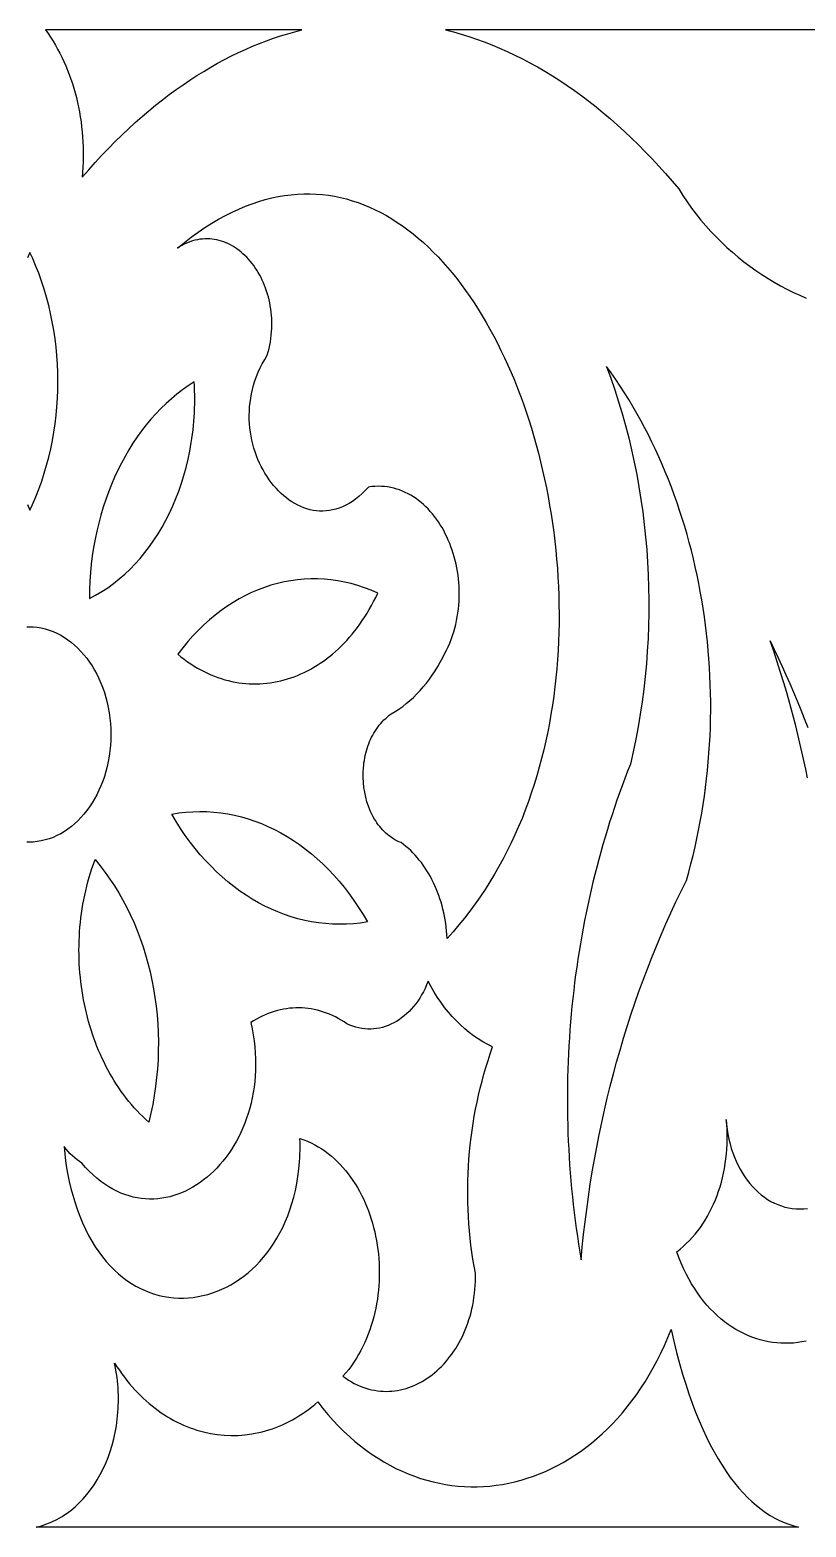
# Model space of a CAD drawing. Extents: x -1145 to -490, y -328 to 327.
# Drawn here: x -817.8 to -776.2, y 201.7 to 281.9 of the extents above; entities that cross this region are included whole.
import ezdxf

# ---------------------------------------------------------------- set-up
doc = ezdxf.new("R2010")
doc.units = 0
doc.layers.add('LAYER_1', color=18, linetype='CONTINUOUS')

msp = doc.modelspace()

# ---------------------------------------------------------------- linework, layer by layer
at = {"layer": 'LAYER_1'}
for points in [[(-803.202, 281.901), (-816.932, 281.901), (-816.792, 281.706), (-816.656, 281.507), (-816.525, 281.303), (-816.399, 281.094), (-816.278, 280.88), (-816.161, 280.662), (-816.05, 280.44), (-815.943, 280.214), (-815.842, 279.983), (-815.745, 279.75), (-815.654, 279.512), (-815.567, 279.272), (-815.486, 279.028), (-815.41, 278.781), (-815.339, 278.531), (-815.273, 278.278), (-815.213, 278.023), (-815.158, 277.766), (-815.108, 277.507), (-815.064, 277.245), (-815.025, 276.982), (-814.992, 276.717), (-814.964, 276.45), (-814.941, 276.183), (-814.925, 275.914), (-814.913, 275.644), (-814.908, 275.373), (-814.908, 275.101), (-814.914, 274.83), (-814.925, 274.557), (-814.943, 274.285), (-814.966, 274.013), (-814.615, 274.414), (-814.263, 274.805), (-813.909, 275.186), (-813.553, 275.557), (-813.196, 275.917), (-812.838, 276.267), (-812.479, 276.607), (-812.118, 276.936), (-811.756, 277.256), (-811.393, 277.566), (-811.029, 277.865), (-810.664, 278.155), (-810.298, 278.434), (-809.93, 278.704), (-809.562, 278.964), (-809.193, 279.214), (-808.823, 279.454), (-808.452, 279.684), (-808.081, 279.905), (-807.708, 280.116), (-807.335, 280.317), (-806.962, 280.509), (-806.588, 280.69), (-806.213, 280.863), (-805.838, 281.026), (-805.462, 281.179), (-805.086, 281.323), (-804.71, 281.457), (-804.333, 281.582), (-803.956, 281.698), (-803.579, 281.804)], [(-809.862, 270.208), (-809.491, 270.509), (-809.121, 270.793), (-808.753, 271.059), (-808.386, 271.308), (-808.02, 271.54), (-807.656, 271.755), (-807.294, 271.954), (-806.934, 272.137), (-806.575, 272.303), (-806.218, 272.453), (-805.863, 272.587), (-805.51, 272.706), (-805.159, 272.81), (-804.81, 272.898), (-804.463, 272.972), (-804.119, 273.03), (-803.777, 273.074), (-803.437, 273.104), (-803.099, 273.119), (-802.764, 273.12), (-802.432, 273.108), (-802.102, 273.082), (-801.775, 273.042), (-801.451, 272.989), (-801.129, 272.924), (-800.811, 272.845), (-800.495, 272.754), (-800.182, 272.65), (-799.873, 272.534), (-799.566, 272.406), (-799.263, 272.266), (-798.963, 272.115), (-798.667, 271.952), (-798.373, 271.778), (-798.084, 271.593), (-797.798, 271.397), (-797.515, 271.19), (-797.236, 270.973), (-796.961, 270.745), (-796.69, 270.507), (-796.422, 270.26), (-796.159, 270.003), (-795.899, 269.736), (-795.644, 269.46), (-795.392, 269.175), (-795.145, 268.881), (-794.902, 268.579), (-794.664, 268.268), (-794.429, 267.948), (-794.2, 267.621), (-793.975, 267.285), (-793.754, 266.942), (-793.538, 266.591), (-793.327, 266.233), (-793.12, 265.868), (-792.919, 265.496), (-792.722, 265.117), (-792.531, 264.732), (-792.344, 264.34), (-792.163, 263.942), (-791.986, 263.538), (-791.815, 263.129), (-791.649, 262.714), (-791.489, 262.293), (-791.334, 261.868), (-791.185, 261.437), (-791.041, 261.002), (-790.903, 260.562), (-790.77, 260.117), (-790.644, 259.669), (-790.523, 259.216), (-790.408, 258.76), (-790.299, 258.3), (-790.196, 257.837), (-790.099, 257.37), (-790.008, 256.901), (-789.924, 256.428), (-789.846, 255.954), (-789.774, 255.476), (-789.709, 254.997), (-789.65, 254.515), (-789.597, 254.032), (-789.552, 253.547), (-789.513, 253.06), (-789.481, 252.573), (-789.455, 252.084), (-789.437, 251.594), (-789.425, 251.104), (-789.421, 250.614), (-789.423, 250.123), (-789.433, 249.632), (-789.45, 249.141), (-789.474, 248.65), (-789.506, 248.161), (-789.545, 247.671), (-789.591, 247.183), (-789.645, 246.696), (-789.707, 246.21), (-789.776, 245.726), (-789.853, 245.243), (-789.938, 244.763), (-790.031, 244.284), (-790.131, 243.808), (-790.24, 243.334), (-790.357, 242.863), (-790.481, 242.395), (-790.615, 241.93), (-790.756, 241.468), (-790.906, 241.01), (-791.064, 240.555), (-791.23, 240.104), (-791.405, 239.657), (-791.589, 239.215), (-791.781, 238.777), (-791.982, 238.344), (-792.192, 237.915), (-792.411, 237.492), (-792.639, 237.074), (-792.875, 236.661), (-793.121, 236.254), (-793.376, 235.853), (-793.64, 235.458), (-793.913, 235.069), (-794.196, 234.687), (-794.488, 234.311), (-794.789, 233.942), (-795.1, 233.58), (-795.42, 233.225), (-795.431, 233.426), (-795.447, 233.626), (-795.468, 233.825), (-795.494, 234.021), (-795.524, 234.217), (-795.558, 234.41), (-795.598, 234.601), (-795.642, 234.79), (-795.69, 234.977), (-795.742, 235.161), (-795.799, 235.343), (-795.86, 235.522), (-795.926, 235.698), (-795.995, 235.872), (-796.069, 236.042), (-796.147, 236.21), (-796.228, 236.374), (-796.314, 236.535), (-796.403, 236.692), (-796.496, 236.845), (-796.593, 236.995), (-796.693, 237.141), (-796.797, 237.283), (-796.905, 237.42), (-797.016, 237.554), (-797.13, 237.682), (-797.248, 237.807), (-797.369, 237.927), (-797.493, 238.042), (-797.62, 238.152), (-797.751, 238.257), (-797.884, 238.357), (-797.997, 238.404), (-798.106, 238.457), (-798.213, 238.514), (-798.316, 238.576), (-798.416, 238.643), (-798.513, 238.713), (-798.607, 238.788), (-798.698, 238.866), (-798.785, 238.949), (-798.869, 239.035), (-798.951, 239.124), (-799.029, 239.217), (-799.103, 239.314), (-799.175, 239.413), (-799.243, 239.516), (-799.308, 239.621), (-799.37, 239.729), (-799.428, 239.839), (-799.536, 240.067), (-799.63, 240.304), (-799.711, 240.548), (-799.778, 240.798), (-799.832, 241.054), (-799.873, 241.313), (-799.899, 241.576), (-799.913, 241.84), (-799.912, 242.105), (-799.898, 242.37), (-799.885, 242.501), (-799.869, 242.633), (-799.85, 242.763), (-799.827, 242.893), (-799.8, 243.022), (-799.77, 243.149), (-799.737, 243.276), (-799.7, 243.401), (-799.659, 243.524), (-799.615, 243.646), (-799.567, 243.766), (-799.515, 243.884), (-799.46, 244), (-799.401, 244.114), (-799.339, 244.226), (-799.273, 244.335), (-799.203, 244.441), (-799.13, 244.544), (-799.053, 244.645), (-798.972, 244.743), (-798.888, 244.837), (-798.8, 244.928), (-798.708, 245.015), (-798.612, 245.099), (-798.513, 245.179), (-798.41, 245.256), (-798.202, 245.38), (-797.997, 245.514), (-797.797, 245.658), (-797.602, 245.81), (-797.41, 245.971), (-797.224, 246.141), (-797.042, 246.32), (-796.865, 246.507), (-796.694, 246.701), (-796.528, 246.904), (-796.367, 247.115), (-796.212, 247.333), (-796.063, 247.559), (-795.92, 247.792), (-795.783, 248.031), (-795.652, 248.278), (-795.548, 248.468), (-795.45, 248.66), (-795.359, 248.854), (-795.275, 249.05), (-795.198, 249.247), (-795.127, 249.446), (-795.063, 249.647), (-795.006, 249.848), (-794.954, 250.051), (-794.909, 250.254), (-794.871, 250.459), (-794.838, 250.663), (-794.811, 250.868), (-794.791, 251.073), (-794.776, 251.278), (-794.767, 251.482), (-794.764, 251.686), (-794.767, 251.889), (-794.775, 252.092), (-794.788, 252.294), (-794.807, 252.494), (-794.832, 252.693), (-794.861, 252.89), (-794.896, 253.086), (-794.936, 253.28), (-794.981, 253.472), (-795.031, 253.661), (-795.086, 253.848), (-795.146, 254.032), (-795.21, 254.214), (-795.279, 254.392), (-795.352, 254.568), (-795.43, 254.74), (-795.513, 254.908), (-795.599, 255.073), (-795.69, 255.233), (-795.785, 255.39), (-795.884, 255.542), (-795.988, 255.69), (-796.095, 255.834), (-796.206, 255.972), (-796.32, 256.106), (-796.439, 256.234), (-796.561, 256.357), (-796.686, 256.474), (-796.815, 256.586), (-796.947, 256.692), (-797.083, 256.791), (-797.222, 256.885), (-797.364, 256.972), (-797.509, 257.052), (-797.656, 257.125), (-797.807, 257.192), (-797.961, 257.251), (-798.117, 257.303), (-798.276, 257.348), (-798.438, 257.384), (-798.602, 257.413), (-798.769, 257.434), (-798.937, 257.446), (-799.109, 257.45), (-799.282, 257.446), (-799.457, 257.432), (-799.635, 257.41), (-799.803, 257.227), (-799.973, 257.059), (-800.145, 256.906), (-800.318, 256.768), (-800.492, 256.643), (-800.668, 256.533), (-800.843, 256.436), (-801.019, 256.353), (-801.196, 256.283), (-801.372, 256.225), (-801.549, 256.18), (-801.725, 256.148), (-801.9, 256.127), (-802.074, 256.118), (-802.248, 256.121), (-802.42, 256.134), (-802.591, 256.159), (-802.76, 256.194), (-802.927, 256.24), (-803.092, 256.295), (-803.255, 256.36), (-803.415, 256.435), (-803.573, 256.519), (-803.727, 256.612), (-803.879, 256.714), (-804.027, 256.823), (-804.171, 256.942), (-804.312, 257.067), (-804.448, 257.201), (-804.581, 257.341), (-804.709, 257.489), (-804.832, 257.644), (-804.951, 257.804), (-805.064, 257.971), (-805.172, 258.144), (-805.275, 258.323), (-805.372, 258.506), (-805.463, 258.695), (-805.547, 258.889), (-805.626, 259.087), (-805.698, 259.289), (-805.763, 259.496), (-805.821, 259.705), (-805.872, 259.919), (-805.915, 260.135), (-805.951, 260.354), (-805.979, 260.576), (-805.999, 260.8), (-806.011, 261.026), (-806.014, 261.254), (-806.009, 261.483), (-805.994, 261.714), (-805.971, 261.945), (-805.938, 262.177), (-805.896, 262.409), (-805.843, 262.641), (-805.781, 262.873), (-805.709, 263.105), (-805.626, 263.336), (-805.533, 263.565), (-805.429, 263.794), (-805.314, 264.02), (-805.187, 264.245), (-805.049, 264.468), (-804.999, 264.651), (-804.954, 264.833), (-804.915, 265.015), (-804.883, 265.196), (-804.856, 265.377), (-804.835, 265.556), (-804.82, 265.735), (-804.81, 265.912), (-804.805, 266.088), (-804.806, 266.263), (-804.812, 266.436), (-804.823, 266.608), (-804.839, 266.777), (-804.86, 266.945), (-804.886, 267.111), (-804.917, 267.275), (-804.952, 267.437), (-804.991, 267.596), (-805.035, 267.752), (-805.083, 267.906), (-805.136, 268.058), (-805.192, 268.206), (-805.253, 268.351), (-805.317, 268.494), (-805.385, 268.633), (-805.456, 268.768), (-805.532, 268.901), (-805.61, 269.029), (-805.692, 269.154), (-805.778, 269.275), (-805.866, 269.392), (-805.957, 269.505), (-806.052, 269.613), (-806.149, 269.718), (-806.249, 269.817), (-806.351, 269.913), (-806.456, 270.003), (-806.563, 270.089), (-806.673, 270.169), (-806.785, 270.245), (-806.899, 270.315), (-807.015, 270.38), (-807.133, 270.44), (-807.253, 270.494), (-807.374, 270.542), (-807.497, 270.584), (-807.621, 270.621), (-807.747, 270.651), (-807.874, 270.675), (-808.002, 270.693), (-808.132, 270.704), (-808.262, 270.709), (-808.393, 270.707), (-808.525, 270.698), (-808.657, 270.683), (-808.79, 270.66), (-808.924, 270.63), (-809.058, 270.593), (-809.192, 270.548), (-809.326, 270.495), (-809.46, 270.435), (-809.594, 270.368), (-809.728, 270.292)], [(-786.874, 263.872), (-786.647, 263.247), (-786.432, 262.618), (-786.229, 261.983), (-786.038, 261.342), (-785.859, 260.698), (-785.692, 260.049), (-785.536, 259.395), (-785.393, 258.738), (-785.262, 258.078), (-785.143, 257.414), (-785.035, 256.747), (-784.94, 256.077), (-784.857, 255.405), (-784.786, 254.731), (-784.727, 254.055), (-784.681, 253.378), (-784.646, 252.699), (-784.624, 252.02), (-784.613, 251.339), (-784.615, 250.658), (-784.629, 249.978), (-784.656, 249.297), (-784.694, 248.617), (-784.745, 247.937), (-784.808, 247.259), (-784.884, 246.582), (-784.972, 245.906), (-785.072, 245.232), (-785.184, 244.561), (-785.309, 243.892), (-785.446, 243.226), (-785.596, 242.563), (-785.747, 242.179), (-785.895, 241.794), (-786.04, 241.407), (-786.181, 241.019), (-786.319, 240.628), (-786.453, 240.236), (-786.584, 239.843), (-786.711, 239.447), (-786.835, 239.051), (-786.956, 238.652), (-787.073, 238.253), (-787.187, 237.852), (-787.297, 237.449), (-787.404, 237.045), (-787.507, 236.64), (-787.607, 236.234), (-787.703, 235.826), (-787.796, 235.417), (-787.885, 235.007), (-787.971, 234.596), (-788.053, 234.184), (-788.132, 233.77), (-788.207, 233.356), (-788.279, 232.941), (-788.348, 232.525), (-788.412, 232.108), (-788.474, 231.69), (-788.532, 231.271), (-788.586, 230.852), (-788.637, 230.432), (-788.684, 230.011), (-788.728, 229.59), (-788.768, 229.168), (-788.804, 228.745), (-788.837, 228.322), (-788.867, 227.898), (-788.893, 227.474), (-788.915, 227.05), (-788.934, 226.625), (-788.95, 226.199), (-788.961, 225.774), (-788.969, 225.348), (-788.974, 224.922), (-788.975, 224.496), (-788.973, 224.07), (-788.966, 223.643), (-788.957, 223.217), (-788.943, 222.79), (-788.926, 222.364), (-788.906, 221.938), (-788.882, 221.511), (-788.854, 221.085), (-788.822, 220.659), (-788.787, 220.233), (-788.749, 219.808), (-788.707, 219.382), (-788.661, 218.958), (-788.611, 218.533), (-788.558, 218.109), (-788.501, 217.685), (-788.441, 217.262), (-788.377, 216.839), (-788.309, 216.417), (-788.238, 215.996), (-788.175, 216.676), (-788.104, 217.355), (-788.026, 218.031), (-787.941, 218.706), (-787.848, 219.378), (-787.747, 220.048), (-787.639, 220.716), (-787.524, 221.381), (-787.401, 222.044), (-787.271, 222.704), (-787.133, 223.361), (-786.988, 224.015), (-786.836, 224.666), (-786.677, 225.314), (-786.51, 225.959), (-786.336, 226.601), (-786.155, 227.239), (-785.967, 227.874), (-785.772, 228.505), (-785.57, 229.132), (-785.36, 229.755), (-785.144, 230.375), (-784.92, 230.99), (-784.69, 231.601), (-784.453, 232.208), (-784.208, 232.811), (-783.957, 233.409), (-783.699, 234.002), (-783.435, 234.591), (-783.163, 235.175), (-782.885, 235.754), (-782.6, 236.328), (-782.474, 236.774), (-782.356, 237.222), (-782.243, 237.671), (-782.137, 238.122), (-782.038, 238.574), (-781.945, 239.027), (-781.858, 239.482), (-781.778, 239.937), (-781.703, 240.394), (-781.636, 240.851), (-781.574, 241.309), (-781.519, 241.768), (-781.47, 242.227), (-781.427, 242.687), (-781.39, 243.147), (-781.36, 243.607), (-781.336, 244.067), (-781.318, 244.527), (-781.306, 244.988), (-781.3, 245.448), (-781.3, 245.907), (-781.307, 246.366), (-781.319, 246.825), (-781.338, 247.283), (-781.363, 247.74), (-781.393, 248.197), (-781.43, 248.652), (-781.473, 249.107), (-781.522, 249.56), (-781.576, 250.012), (-781.637, 250.463), (-781.704, 250.912), (-781.776, 251.359), (-781.855, 251.805), (-781.939, 252.249), (-782.029, 252.692), (-782.125, 253.132), (-782.227, 253.57), (-782.335, 254.006), (-782.449, 254.439), (-782.568, 254.87), (-782.693, 255.299), (-782.824, 255.725), (-782.961, 256.148), (-783.103, 256.568), (-783.251, 256.985), (-783.405, 257.4), (-783.564, 257.811), (-783.729, 258.219), (-783.9, 258.623), (-784.076, 259.024), (-784.258, 259.421), (-784.446, 259.815), (-784.639, 260.205), (-784.838, 260.591), (-785.042, 260.973), (-785.252, 261.351), (-785.467, 261.724), (-785.688, 262.094), (-785.915, 262.459), (-786.146, 262.819), (-786.384, 263.175), (-786.626, 263.525)], [(-808.961, 263.046), (-809.279, 262.841), (-809.589, 262.622), (-809.891, 262.39), (-810.186, 262.144), (-810.473, 261.886), (-810.752, 261.616), (-811.022, 261.333), (-811.284, 261.039), (-811.538, 260.734), (-811.782, 260.418), (-812.018, 260.092), (-812.244, 259.755), (-812.461, 259.408), (-812.669, 259.052), (-812.866, 258.687), (-813.054, 258.313), (-813.232, 257.931), (-813.4, 257.541), (-813.557, 257.143), (-813.704, 256.738), (-813.84, 256.326), (-813.966, 255.907), (-814.08, 255.482), (-814.183, 255.051), (-814.274, 254.615), (-814.354, 254.173), (-814.422, 253.727), (-814.478, 253.277), (-814.522, 252.822), (-814.554, 252.363), (-814.574, 251.902), (-814.58, 251.437), (-814.243, 251.613), (-813.915, 251.806), (-813.594, 252.016), (-813.282, 252.241), (-812.979, 252.482), (-812.685, 252.738), (-812.401, 253.007), (-812.125, 253.291), (-811.86, 253.589), (-811.604, 253.899), (-811.359, 254.222), (-811.124, 254.557), (-810.899, 254.903), (-810.686, 255.261), (-810.483, 255.629), (-810.292, 256.007), (-810.112, 256.395), (-809.945, 256.792), (-809.789, 257.197), (-809.645, 257.611), (-809.514, 258.033), (-809.396, 258.462), (-809.29, 258.898), (-809.198, 259.34), (-809.157, 259.563), (-809.119, 259.787), (-809.085, 260.013), (-809.054, 260.241), (-809.026, 260.469), (-809.002, 260.699), (-808.982, 260.93), (-808.965, 261.161), (-808.952, 261.394), (-808.942, 261.628), (-808.936, 261.862), (-808.933, 262.098), (-808.935, 262.334), (-808.94, 262.571), (-808.949, 262.808)], [(-799.135, 251.722), (-799.488, 251.876), (-799.843, 252.014), (-800.2, 252.133), (-800.558, 252.235), (-800.917, 252.32), (-801.278, 252.388), (-801.639, 252.439), (-802, 252.473), (-802.361, 252.49), (-802.721, 252.49), (-803.081, 252.473), (-803.439, 252.44), (-803.796, 252.39), (-804.151, 252.324), (-804.504, 252.242), (-804.854, 252.143), (-805.202, 252.029), (-805.546, 251.898), (-805.887, 251.752), (-806.224, 251.589), (-806.556, 251.412), (-806.885, 251.218), (-807.208, 251.009), (-807.526, 250.785), (-807.839, 250.546), (-808.146, 250.291), (-808.447, 250.022), (-808.741, 249.737), (-809.028, 249.438), (-809.308, 249.124), (-809.58, 248.795), (-809.845, 248.452), (-809.674, 248.312), (-809.501, 248.179), (-809.326, 248.052), (-809.15, 247.932), (-808.973, 247.818), (-808.794, 247.711), (-808.614, 247.611), (-808.433, 247.517), (-808.25, 247.429), (-808.067, 247.348), (-807.883, 247.273), (-807.698, 247.204), (-807.513, 247.142), (-807.326, 247.086), (-807.14, 247.036), (-806.952, 246.993), (-806.765, 246.955), (-806.577, 246.924), (-806.389, 246.899), (-806.201, 246.881), (-806.012, 246.868), (-805.824, 246.861), (-805.636, 246.861), (-805.449, 246.866), (-805.261, 246.878), (-805.074, 246.895), (-804.888, 246.919), (-804.702, 246.948), (-804.516, 246.983), (-804.332, 247.024), (-804.148, 247.071), (-803.966, 247.124), (-803.784, 247.182), (-803.603, 247.247), (-803.424, 247.317), (-803.246, 247.392), (-803.069, 247.474), (-802.894, 247.561), (-802.72, 247.654), (-802.548, 247.752), (-802.378, 247.856), (-802.209, 247.965), (-802.043, 248.08), (-801.878, 248.2), (-801.716, 248.326), (-801.555, 248.458), (-801.397, 248.594), (-801.241, 248.736), (-801.088, 248.884), (-800.937, 249.037), (-800.788, 249.195), (-800.643, 249.358), (-800.5, 249.527), (-800.36, 249.701), (-800.223, 249.88), (-800.089, 250.064), (-799.958, 250.254), (-799.83, 250.448), (-799.705, 250.648), (-799.584, 250.853), (-799.466, 251.062), (-799.352, 251.277), (-799.242, 251.497)], [(-799.68, 234.106), (-800.058, 234.049), (-800.436, 234.01), (-800.812, 233.986), (-801.188, 233.98), (-801.563, 233.99), (-801.936, 234.016), (-802.307, 234.058), (-802.676, 234.116), (-803.043, 234.19), (-803.407, 234.279), (-803.768, 234.384), (-804.126, 234.505), (-804.48, 234.64), (-804.83, 234.79), (-805.176, 234.956), (-805.518, 235.136), (-805.856, 235.33), (-806.188, 235.539), (-806.515, 235.762), (-806.837, 236), (-807.153, 236.251), (-807.463, 236.516), (-807.766, 236.794), (-808.063, 237.086), (-808.353, 237.391), (-808.636, 237.71), (-808.912, 238.041), (-809.179, 238.386), (-809.439, 238.743), (-809.69, 239.112), (-809.933, 239.494), (-810.167, 239.888), (-809.789, 239.947), (-809.411, 239.989), (-809.034, 240.014), (-808.657, 240.023), (-808.282, 240.015), (-807.909, 239.99), (-807.537, 239.949), (-807.168, 239.892), (-806.801, 239.819), (-806.437, 239.731), (-806.075, 239.627), (-805.717, 239.507), (-805.362, 239.372), (-805.012, 239.221), (-804.665, 239.056), (-804.323, 238.876), (-803.985, 238.681), (-803.653, 238.472), (-803.326, 238.249), (-803.004, 238.011), (-802.688, 237.759), (-802.378, 237.493), (-802.075, 237.214), (-801.778, 236.921), (-801.488, 236.614), (-801.206, 236.294), (-800.931, 235.961), (-800.664, 235.616), (-800.405, 235.257), (-800.155, 234.886), (-799.913, 234.502)], [(-814.276, 237.443), (-813.999, 237.109), (-813.732, 236.763), (-813.477, 236.406), (-813.233, 236.039), (-813.001, 235.661), (-812.78, 235.274), (-812.571, 234.878), (-812.373, 234.473), (-812.187, 234.06), (-812.014, 233.64), (-811.852, 233.212), (-811.702, 232.777), (-811.565, 232.336), (-811.439, 231.889), (-811.327, 231.437), (-811.226, 230.98), (-811.138, 230.519), (-811.063, 230.053), (-811.001, 229.584), (-810.952, 229.112), (-810.915, 228.638), (-810.892, 228.161), (-810.882, 227.682), (-810.885, 227.203), (-810.901, 226.723), (-810.931, 226.242), (-810.974, 225.762), (-811.031, 225.282), (-811.102, 224.804), (-811.186, 224.327), (-811.285, 223.852), (-811.397, 223.38), (-811.56, 223.526), (-811.719, 223.677), (-811.875, 223.832), (-812.027, 223.991), (-812.176, 224.154), (-812.322, 224.321), (-812.464, 224.491), (-812.602, 224.665), (-812.737, 224.843), (-812.869, 225.024), (-812.997, 225.209), (-813.122, 225.396), (-813.243, 225.587), (-813.36, 225.781), (-813.474, 225.979), (-813.585, 226.179), (-813.691, 226.381), (-813.794, 226.587), (-813.894, 226.795), (-813.99, 227.006), (-814.082, 227.219), (-814.17, 227.435), (-814.254, 227.653), (-814.335, 227.873), (-814.412, 228.095), (-814.485, 228.32), (-814.555, 228.546), (-814.62, 228.774), (-814.682, 229.004), (-814.74, 229.235), (-814.794, 229.468), (-814.844, 229.703), (-814.89, 229.938), (-814.933, 230.176), (-814.971, 230.414), (-815.005, 230.653), (-815.036, 230.894), (-815.062, 231.135), (-815.084, 231.378), (-815.102, 231.621), (-815.117, 231.864), (-815.127, 232.109), (-815.133, 232.353), (-815.134, 232.599), (-815.132, 232.844), (-815.126, 233.09), (-815.115, 233.335), (-815.1, 233.581), (-815.081, 233.827), (-815.058, 234.072), (-815.03, 234.318), (-814.998, 234.563), (-814.962, 234.807), (-814.922, 235.051), (-814.877, 235.295), (-814.828, 235.537), (-814.774, 235.779), (-814.717, 236.02), (-814.654, 236.26), (-814.588, 236.5), (-814.517, 236.737), (-814.441, 236.974), (-814.361, 237.209)], [(-796.439, 230.93), (-796.517, 230.735), (-796.6, 230.548), (-796.689, 230.367), (-796.784, 230.193), (-796.884, 230.026), (-796.989, 229.866), (-797.1, 229.714), (-797.215, 229.569), (-797.335, 229.431), (-797.458, 229.302), (-797.586, 229.18), (-797.718, 229.066), (-797.853, 228.961), (-797.992, 228.863), (-798.134, 228.774), (-798.278, 228.693), (-798.425, 228.621), (-798.575, 228.558), (-798.726, 228.503), (-798.88, 228.458), (-799.035, 228.421), (-799.192, 228.394), (-799.349, 228.376), (-799.508, 228.368), (-799.668, 228.369), (-799.827, 228.379), (-799.988, 228.4), (-800.148, 228.43), (-800.308, 228.471), (-800.467, 228.522), (-800.626, 228.583), (-800.784, 228.654), (-800.936, 228.755), (-801.089, 228.849), (-801.245, 228.937), (-801.401, 229.018), (-801.559, 229.093), (-801.718, 229.162), (-801.879, 229.224), (-802.04, 229.28), (-802.202, 229.33), (-802.366, 229.373), (-802.529, 229.41), (-802.694, 229.441), (-802.859, 229.465), (-803.024, 229.483), (-803.189, 229.495), (-803.355, 229.5), (-803.521, 229.498), (-803.686, 229.491), (-803.852, 229.477), (-804.017, 229.457), (-804.182, 229.43), (-804.346, 229.397), (-804.51, 229.357), (-804.673, 229.311), (-804.835, 229.259), (-804.996, 229.201), (-805.156, 229.136), (-805.315, 229.064), (-805.473, 228.986), (-805.629, 228.902), (-805.784, 228.812), (-805.937, 228.715), (-805.866, 228.384), (-805.806, 228.056), (-805.758, 227.731), (-805.722, 227.408), (-805.696, 227.089), (-805.681, 226.774), (-805.676, 226.462), (-805.682, 226.153), (-805.697, 225.849), (-805.723, 225.549), (-805.758, 225.254), (-805.802, 224.963), (-805.856, 224.677), (-805.918, 224.396), (-805.989, 224.12), (-806.068, 223.85), (-806.155, 223.585), (-806.25, 223.326), (-806.353, 223.073), (-806.463, 222.827), (-806.581, 222.587), (-806.705, 222.353), (-806.836, 222.126), (-806.973, 221.907), (-807.117, 221.694), (-807.266, 221.489), (-807.421, 221.292), (-807.582, 221.102), (-807.748, 220.921), (-807.918, 220.747), (-808.094, 220.583), (-808.274, 220.426), (-808.458, 220.279), (-808.647, 220.141), (-808.839, 220.011), (-809.035, 219.892), (-809.234, 219.782), (-809.436, 219.681), (-809.64, 219.591), (-809.848, 219.511), (-810.058, 219.442), (-810.27, 219.383), (-810.483, 219.335), (-810.699, 219.298), (-810.916, 219.272), (-811.134, 219.257), (-811.352, 219.255), (-811.572, 219.264), (-811.792, 219.285), (-812.012, 219.318), (-812.232, 219.364), (-812.452, 219.422), (-812.671, 219.493), (-812.89, 219.578), (-813.107, 219.675), (-813.323, 219.786), (-813.538, 219.911), (-813.751, 220.049), (-813.962, 220.201), (-814.171, 220.368), (-814.377, 220.549), (-814.581, 220.745), (-814.781, 220.955), (-814.979, 221.181), (-815.11, 221.268), (-815.238, 221.363), (-815.363, 221.464), (-815.484, 221.573), (-815.601, 221.688), (-815.715, 221.809), (-815.825, 221.937), (-815.931, 222.07), (-815.9, 221.689), (-815.857, 221.309), (-815.802, 220.933), (-815.736, 220.559), (-815.659, 220.19), (-815.57, 219.824), (-815.469, 219.464), (-815.358, 219.108), (-815.23, 218.715), (-815.091, 218.339), (-814.943, 217.979), (-814.786, 217.636), (-814.62, 217.308), (-814.446, 216.997), (-814.264, 216.701), (-814.074, 216.421), (-813.877, 216.157), (-813.673, 215.909), (-813.462, 215.675), (-813.246, 215.457), (-813.023, 215.255), (-812.796, 215.067), (-812.563, 214.895), (-812.326, 214.737), (-812.085, 214.594), (-811.84, 214.466), (-811.592, 214.352), (-811.341, 214.252), (-811.087, 214.167), (-810.832, 214.097), (-810.574, 214.04), (-810.315, 213.997), (-810.055, 213.969), (-809.794, 213.954), (-809.533, 213.952), (-809.273, 213.965), (-809.013, 213.99), (-808.753, 214.029), (-808.496, 214.082), (-808.24, 214.147), (-807.986, 214.225), (-807.734, 214.317), (-807.486, 214.421), (-807.241, 214.538), (-806.999, 214.667), (-806.762, 214.809), (-806.529, 214.963), (-806.3, 215.129), (-806.078, 215.308), (-805.86, 215.498), (-805.649, 215.701), (-805.444, 215.915), (-805.246, 216.141), (-805.056, 216.378), (-804.872, 216.627), (-804.697, 216.888), (-804.53, 217.159), (-804.372, 217.442), (-804.223, 217.736), (-804.084, 218.04), (-803.955, 218.356), (-803.836, 218.682), (-803.727, 219.019), (-803.63, 219.366), (-803.544, 219.724), (-803.47, 220.091), (-803.409, 220.469), (-803.36, 220.857), (-803.34, 221.055), (-803.324, 221.255), (-803.311, 221.458), (-803.302, 221.663), (-803.296, 221.871), (-803.293, 222.081), (-803.294, 222.293), (-803.299, 222.508), (-803.093, 222.434), (-802.892, 222.352), (-802.695, 222.262), (-802.504, 222.164), (-802.317, 222.058), (-802.135, 221.944), (-801.957, 221.823), (-801.785, 221.695), (-801.618, 221.56), (-801.455, 221.418), (-801.297, 221.27), (-801.145, 221.115), (-800.997, 220.954), (-800.855, 220.788), (-800.718, 220.615), (-800.585, 220.437), (-800.458, 220.254), (-800.337, 220.066), (-800.22, 219.874), (-800.109, 219.676), (-800.003, 219.474), (-799.902, 219.269), (-799.807, 219.059), (-799.718, 218.845), (-799.633, 218.628), (-799.555, 218.408), (-799.481, 218.185), (-799.414, 217.959), (-799.352, 217.73), (-799.296, 217.499), (-799.245, 217.265), (-799.2, 217.03), (-799.161, 216.793), (-799.127, 216.554), (-799.1, 216.314), (-799.078, 216.073), (-799.062, 215.832), (-799.052, 215.589), (-799.049, 215.346), (-799.051, 215.103), (-799.059, 214.859), (-799.073, 214.616), (-799.093, 214.374), (-799.12, 214.132), (-799.152, 213.891), (-799.191, 213.65), (-799.236, 213.412), (-799.288, 213.174), (-799.346, 212.939), (-799.41, 212.705), (-799.48, 212.474), (-799.557, 212.245), (-799.64, 212.018), (-799.73, 211.794), (-799.827, 211.574), (-799.929, 211.356), (-800.039, 211.142), (-800.155, 210.932), (-800.278, 210.725), (-800.408, 210.523), (-800.544, 210.325), (-800.687, 210.132), (-800.837, 209.943), (-800.994, 209.759), (-800.844, 209.653), (-800.693, 209.554), (-800.54, 209.463), (-800.387, 209.38), (-800.234, 209.305), (-800.079, 209.237), (-799.924, 209.177), (-799.769, 209.124), (-799.614, 209.078), (-799.458, 209.04), (-799.302, 209.008), (-799.146, 208.984), (-798.991, 208.966), (-798.836, 208.956), (-798.681, 208.952), (-798.526, 208.955), (-798.373, 208.965), (-798.22, 208.981), (-798.067, 209.003), (-797.916, 209.032), (-797.766, 209.067), (-797.617, 209.109), (-797.469, 209.156), (-797.323, 209.21), (-797.178, 209.269), (-797.035, 209.334), (-796.893, 209.405), (-796.754, 209.482), (-796.616, 209.564), (-796.48, 209.652), (-796.347, 209.745), (-796.216, 209.843), (-796.087, 209.947), (-795.961, 210.056), (-795.837, 210.169), (-795.716, 210.288), (-795.598, 210.412), (-795.483, 210.54), (-795.371, 210.674), (-795.263, 210.812), (-795.157, 210.954), (-795.055, 211.101), (-794.956, 211.252), (-794.862, 211.408), (-794.77, 211.567), (-794.683, 211.731), (-794.6, 211.899), (-794.52, 212.071), (-794.445, 212.247), (-794.375, 212.426), (-794.308, 212.609), (-794.246, 212.796), (-794.189, 212.986), (-794.137, 213.18), (-794.089, 213.377), (-794.047, 213.578), (-794.009, 213.781), (-793.977, 213.988), (-793.95, 214.197), (-793.929, 214.41), (-793.913, 214.625), (-793.902, 214.843), (-793.898, 215.064), (-793.899, 215.287), (-793.968, 215.66), (-794.031, 216.035), (-794.087, 216.411), (-794.138, 216.789), (-794.181, 217.169), (-794.219, 217.549), (-794.25, 217.931), (-794.275, 218.314), (-794.294, 218.698), (-794.306, 219.082), (-794.312, 219.467), (-794.311, 219.853), (-794.305, 220.238), (-794.291, 220.624), (-794.272, 221.01), (-794.246, 221.395), (-794.214, 221.78), (-794.176, 222.165), (-794.132, 222.548), (-794.081, 222.931), (-794.024, 223.313), (-793.96, 223.694), (-793.89, 224.074), (-793.814, 224.452), (-793.732, 224.828), (-793.643, 225.203), (-793.548, 225.576), (-793.447, 225.947), (-793.34, 226.315), (-793.226, 226.681), (-793.106, 227.045), (-792.979, 227.406), (-793.241, 227.537), (-793.498, 227.682), (-793.75, 227.839), (-793.996, 228.008), (-794.237, 228.19), (-794.471, 228.384), (-794.7, 228.59), (-794.922, 228.807), (-795.138, 229.036), (-795.347, 229.276), (-795.548, 229.526), (-795.742, 229.787), (-795.929, 230.058), (-796.107, 230.339), (-796.278, 230.63)], [(-783.414, 212.262), (-783.271, 211.636), (-783.122, 211.03), (-782.967, 210.446), (-782.806, 209.883), (-782.639, 209.339), (-782.466, 208.816), (-782.288, 208.314), (-782.105, 207.831), (-781.917, 207.367), (-781.723, 206.924), (-781.525, 206.499), (-781.322, 206.094), (-781.116, 205.707), (-780.904, 205.339), (-780.689, 204.99), (-780.47, 204.658), (-780.248, 204.345), (-780.022, 204.05), (-779.792, 203.773), (-779.56, 203.513), (-779.325, 203.27), (-779.087, 203.044), (-778.846, 202.835), (-778.603, 202.643), (-778.358, 202.467), (-778.111, 202.308), (-777.862, 202.165), (-777.612, 202.037), (-777.36, 201.925), (-777.107, 201.829), (-776.853, 201.748), (-776.598, 201.682), (-817.424, 201.682), (-817.138, 201.755), (-816.859, 201.846), (-816.587, 201.957), (-816.323, 202.085), (-816.066, 202.23), (-815.818, 202.392), (-815.577, 202.57), (-815.346, 202.764), (-815.123, 202.972), (-814.91, 203.195), (-814.706, 203.431), (-814.512, 203.68), (-814.329, 203.941), (-814.156, 204.215), (-813.994, 204.499), (-813.844, 204.795), (-813.705, 205.1), (-813.578, 205.414), (-813.463, 205.738), (-813.36, 206.069), (-813.271, 206.409), (-813.231, 206.581), (-813.194, 206.755), (-813.161, 206.93), (-813.132, 207.107), (-813.105, 207.286), (-813.083, 207.466), (-813.063, 207.647), (-813.048, 207.829), (-813.036, 208.013), (-813.027, 208.198), (-813.023, 208.383), (-813.022, 208.57), (-813.025, 208.757), (-813.031, 208.945), (-813.042, 209.134), (-813.056, 209.323), (-813.075, 209.513), (-813.097, 209.704), (-813.123, 209.895), (-813.154, 210.086), (-813.188, 210.277), (-813.227, 210.469), (-813.101, 210.272), (-812.972, 210.081), (-812.839, 209.894), (-812.705, 209.712), (-812.567, 209.535), (-812.427, 209.364), (-812.284, 209.197), (-812.138, 209.035), (-811.99, 208.879), (-811.84, 208.727), (-811.688, 208.581), (-811.533, 208.44), (-811.376, 208.303), (-811.217, 208.172), (-811.056, 208.046), (-810.894, 207.926), (-810.729, 207.81), (-810.563, 207.699), (-810.395, 207.594), (-810.225, 207.494), (-810.054, 207.399), (-809.881, 207.309), (-809.707, 207.225), (-809.532, 207.145), (-809.356, 207.071), (-809.178, 207.002), (-809, 206.939), (-808.82, 206.881), (-808.458, 206.78), (-808.093, 206.7), (-807.726, 206.642), (-807.357, 206.605), (-806.987, 206.59), (-806.616, 206.596), (-806.245, 206.624), (-805.875, 206.673), (-805.691, 206.706), (-805.507, 206.745), (-805.323, 206.789), (-805.14, 206.838), (-804.957, 206.893), (-804.775, 206.953), (-804.594, 207.019), (-804.414, 207.091), (-804.235, 207.168), (-804.056, 207.25), (-803.879, 207.338), (-803.703, 207.432), (-803.528, 207.531), (-803.355, 207.636), (-803.183, 207.747), (-803.012, 207.863), (-802.843, 207.985), (-802.676, 208.112), (-802.51, 208.245), (-802.346, 208.384), (-802.076, 208.041), (-801.801, 207.712), (-801.521, 207.397), (-801.235, 207.095), (-800.945, 206.807), (-800.651, 206.533), (-800.351, 206.273), (-800.048, 206.026), (-799.741, 205.792), (-799.43, 205.572), (-799.116, 205.366), (-798.798, 205.172), (-798.478, 204.992), (-798.155, 204.826), (-797.829, 204.672), (-797.5, 204.532), (-797.17, 204.404), (-796.838, 204.29), (-796.504, 204.189), (-796.169, 204.1), (-795.833, 204.025), (-795.495, 203.962), (-795.157, 203.912), (-794.818, 203.875), (-794.479, 203.851), (-794.14, 203.839), (-793.801, 203.84), (-793.463, 203.853), (-793.125, 203.879), (-792.787, 203.918), (-792.451, 203.968), (-792.116, 204.031), (-791.783, 204.107), (-791.451, 204.194), (-791.122, 204.294), (-790.794, 204.406), (-790.469, 204.53), (-790.146, 204.666), (-789.827, 204.814), (-789.51, 204.974), (-789.197, 205.146), (-788.887, 205.329), (-788.581, 205.525), (-788.278, 205.732), (-787.98, 205.951), (-787.687, 206.181), (-787.398, 206.423), (-787.114, 206.677), (-786.835, 206.942), (-786.561, 207.218), (-786.293, 207.506), (-786.031, 207.806), (-785.775, 208.116), (-785.524, 208.438), (-785.281, 208.771), (-785.044, 209.115), (-784.813, 209.47), (-784.59, 209.836), (-784.375, 210.213), (-784.166, 210.601), (-783.966, 211), (-783.774, 211.41), (-783.59, 211.831)]]:
    msp.add_lwpolyline(points, close=True, dxfattribs=at)
for points in [[(-769.714, 281.902), (-795.499, 281.902), (-795.082, 281.795), (-794.666, 281.678), (-794.251, 281.549), (-793.837, 281.411), (-793.425, 281.261), (-793.014, 281.101), (-792.604, 280.93), (-792.196, 280.749), (-791.79, 280.557), (-791.384, 280.355), (-790.981, 280.143), (-790.579, 279.92), (-790.179, 279.687), (-789.781, 279.444), (-789.385, 279.191), (-788.99, 278.927), (-788.598, 278.654), (-788.208, 278.37), (-787.82, 278.077), (-787.434, 277.774), (-787.05, 277.461), (-786.669, 277.138), (-786.29, 276.805), (-785.914, 276.463), (-785.54, 276.111), (-785.169, 275.749), (-784.8, 275.378), (-784.434, 274.997), (-784.071, 274.607), (-783.711, 274.208), (-783.354, 273.799), (-783, 273.381), (-782.784, 273.032), (-782.558, 272.691), (-782.322, 272.358), (-782.077, 272.032), (-781.823, 271.715), (-781.561, 271.406), (-781.29, 271.105), (-781.012, 270.812), (-780.726, 270.528), (-780.433, 270.253), (-780.134, 269.986), (-779.829, 269.729), (-779.518, 269.481), (-779.202, 269.242), (-778.881, 269.012), (-778.555, 268.792), (-778.225, 268.582), (-777.891, 268.382), (-777.555, 268.191), (-777.215, 268.011), (-776.872, 267.841), (-776.528, 267.682), (-776.181, 267.533)], [(-817.898, 256.465), (-817.761, 256.168), (-817.623, 256.465), (-817.448, 256.877), (-817.284, 257.295), (-817.133, 257.718), (-816.994, 258.147), (-816.867, 258.58), (-816.752, 259.018), (-816.649, 259.46), (-816.558, 259.905), (-816.48, 260.353), (-816.413, 260.804), (-816.359, 261.257), (-816.317, 261.712), (-816.287, 262.168), (-816.269, 262.625), (-816.263, 263.082), (-816.269, 263.539), (-816.288, 263.996), (-816.319, 264.452), (-816.361, 264.906), (-816.416, 265.359), (-816.483, 265.81), (-816.562, 266.258), (-816.654, 266.703), (-816.757, 267.144), (-816.873, 267.582), (-817, 268.015), (-817.14, 268.444), (-817.292, 268.867), (-817.456, 269.284), (-817.632, 269.696), (-817.761, 269.972), (-817.889, 269.696)], [(-817.925, 249.915), (-817.761, 249.921), (-817.597, 249.915), (-817.373, 249.893), (-817.153, 249.857), (-816.937, 249.806), (-816.724, 249.741), (-816.516, 249.664), (-816.312, 249.573), (-816.112, 249.47), (-815.917, 249.354), (-815.728, 249.226), (-815.544, 249.088), (-815.366, 248.937), (-815.193, 248.776), (-815.027, 248.605), (-814.868, 248.424), (-814.715, 248.233), (-814.57, 248.032), (-814.431, 247.823), (-814.301, 247.605), (-814.178, 247.378), (-814.064, 247.144), (-813.958, 246.903), (-813.861, 246.654), (-813.773, 246.398), (-813.694, 246.136), (-813.625, 245.868), (-813.566, 245.594), (-813.517, 245.315), (-813.478, 245.03), (-813.45, 244.741), (-813.433, 244.448), (-813.428, 244.151), (-813.433, 243.854), (-813.45, 243.561), (-813.478, 243.272), (-813.517, 242.988), (-813.566, 242.709), (-813.625, 242.435), (-813.694, 242.167), (-813.773, 241.905), (-813.861, 241.649), (-813.958, 241.4), (-814.064, 241.158), (-814.178, 240.924), (-814.301, 240.698), (-814.431, 240.48), (-814.57, 240.27), (-814.715, 240.07), (-814.868, 239.879), (-815.027, 239.697), (-815.193, 239.526), (-815.366, 239.365), (-815.544, 239.215), (-815.728, 239.076), (-815.917, 238.949), (-816.112, 238.833), (-816.312, 238.73), (-816.516, 238.639), (-816.724, 238.561), (-816.937, 238.497), (-817.153, 238.446), (-817.373, 238.409), (-817.597, 238.387), (-817.761, 238.382), (-817.925, 238.387)], [(-776.109, 241.821), (-776.206, 242.291), (-776.306, 242.759), (-776.41, 243.226), (-776.517, 243.691), (-776.629, 244.155), (-776.744, 244.618), (-776.864, 245.08), (-776.987, 245.54), (-777.114, 245.999), (-777.245, 246.456), (-777.38, 246.912), (-777.519, 247.366), (-777.661, 247.819), (-777.808, 248.27), (-777.958, 248.719), (-778.112, 249.166), (-777.896, 248.713), (-777.683, 248.257), (-777.473, 247.799), (-777.267, 247.339), (-777.064, 246.876), (-776.865, 246.412), (-776.668, 245.945), (-776.476, 245.476), (-776.286, 245.005), (-776.1, 244.532)], [(-776.191, 211.643), (-776.414, 211.6), (-776.638, 211.567), (-776.862, 211.543), (-777.087, 211.53), (-777.313, 211.527), (-777.538, 211.534), (-777.763, 211.551), (-777.988, 211.578), (-778.211, 211.615), (-778.434, 211.662), (-778.656, 211.719), (-778.876, 211.786), (-779.094, 211.863), (-779.311, 211.95), (-779.525, 212.048), (-779.737, 212.155), (-779.947, 212.273), (-780.154, 212.4), (-780.357, 212.538), (-780.557, 212.686), (-780.754, 212.844), (-780.947, 213.012), (-781.136, 213.19), (-781.321, 213.379), (-781.501, 213.577), (-781.676, 213.786), (-781.847, 214.005), (-782.012, 214.234), (-782.172, 214.474), (-782.326, 214.723), (-782.474, 214.983), (-782.616, 215.253), (-782.752, 215.534), (-782.881, 215.824), (-783.004, 216.125), (-783.119, 216.436), (-782.942, 216.573), (-782.771, 216.718), (-782.604, 216.871), (-782.443, 217.031), (-782.288, 217.198), (-782.137, 217.373), (-781.993, 217.554), (-781.854, 217.741), (-781.721, 217.935), (-781.594, 218.134), (-781.472, 218.339), (-781.357, 218.55), (-781.248, 218.766), (-781.145, 218.987), (-781.049, 219.212), (-780.959, 219.442), (-780.875, 219.677), (-780.798, 219.915), (-780.728, 220.157), (-780.664, 220.402), (-780.608, 220.651), (-780.558, 220.902), (-780.516, 221.156), (-780.481, 221.413), (-780.452, 221.672), (-780.432, 221.933), (-780.419, 222.196), (-780.413, 222.46), (-780.415, 222.725), (-780.424, 222.991), (-780.442, 223.258), (-780.467, 223.526), (-780.447, 223.254), (-780.416, 222.987), (-780.375, 222.726), (-780.324, 222.469), (-780.264, 222.218), (-780.194, 221.974), (-780.116, 221.736), (-780.029, 221.504), (-779.934, 221.279), (-779.831, 221.062), (-779.72, 220.852), (-779.602, 220.65), (-779.476, 220.456), (-779.344, 220.271), (-779.205, 220.095), (-779.059, 219.928), (-778.908, 219.77), (-778.751, 219.622), (-778.588, 219.485), (-778.421, 219.357), (-778.248, 219.241), (-778.071, 219.135), (-777.89, 219.041), (-777.704, 218.959), (-777.515, 218.888), (-777.322, 218.83), (-777.127, 218.785), (-776.928, 218.752), (-776.727, 218.733), (-776.523, 218.727), (-776.318, 218.735), (-776.111, 218.758)]]:
    msp.add_lwpolyline(points, dxfattribs=at)

doc.saveas('drawing.dxf')
